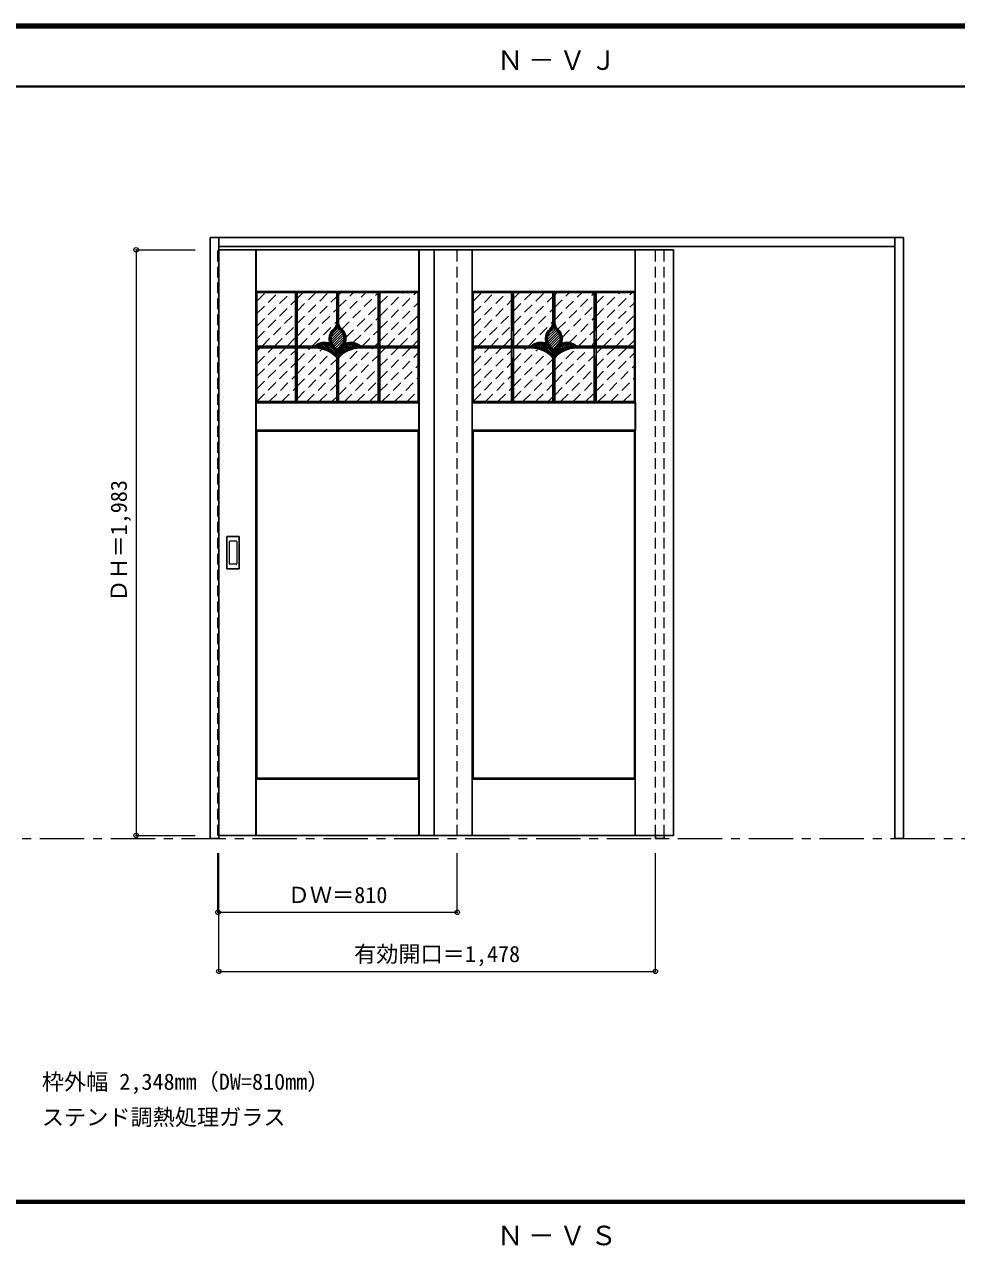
# Model space of a CAD drawing. Units: millimetres, scale not verified. Extents: x -6000 to 5700, y -4307 to 4260.
# Drawn here: x -1702 to 1454, y 40 to 4175 of the extents above; entities that cross this region are included whole.
import ezdxf
from ezdxf.enums import TextEntityAlignment as Align

# ---------------------------------------------------------------- set-up
doc = ezdxf.new("R2010")
doc.units = ezdxf.units.MM
doc.header["$LTSCALE"] = 30
doc.header["$PDMODE"] = 32
doc.header["$PDSIZE"] = 15
doc.linetypes.add('CHAIN1', pattern=[8, 5, -1, 1, -1])
doc.linetypes.add('DASHED1', pattern=[1.8, 1.2, -0.6])
for name, color, linetype, lineweight in [('0-1_通り芯', 7, 'CHAIN1', 18), ('0-2_扉', 3, 'Continuous', 25), ('0-3_仕上げ', 4, 'Continuous', 9), ('0-4_枠', 3, 'Continuous', 25), ('0-6_引手', 3, 'Continuous', 25), ('0-B_寸法', 7, 'Continuous', 9), ('0-C_ハッチ', 4, 'DASHED1', 9), ('F-1_枠', 6, 'Continuous', 40)]:
    doc.layers.add(name, color=color, linetype=linetype, lineweight=lineweight)
doc.layers.add('0-A_文字', color=7, linetype='Continuous')
doc.styles.add('ＭＳ ゴシック', font='')
doc.styles.get('ＭＳ ゴシック').set_extended_font_data('MS Gothic')

msp = doc.modelspace()

# ---------------------------------------------------------------- linework, layer by layer
at = {"layer": '0-1_通り芯'}
msp.add_line((-5490, 1418), (5690, 1418), dxfattribs=at)
at = {"layer": '0-2_扉', "color": 4, "linetype": 'DASHED1', "lineweight": 9}
for p, q in [((-1047, 3411.5), (-1044, 3411.5)), ((-1047, 1428.5), (-1047, 3411.5)), ((-237, 1428.5), (-237, 3411.5)), ((-1044, 1428.5), (-1047, 1428.5))]:
    msp.add_line(p, q, dxfattribs=at)
at = {"layer": '0-2_扉'}
for p, q in [((-1044, 3411.5), (495, 3411.5)), ((-315, 3411.5), (-315, 1428.5))]:
    msp.add_line(p, q, dxfattribs=at)
msp.add_lwpolyline([(-1044, 1428.5), (495, 1428.5), (495, 3411.5)], dxfattribs=at)
at = {"layer": '0-3_仕上げ', "color": 7, "lineweight": 18}
for p, q in [((-919, 1428.5), (-919, 3411.5)), ((-918, 3270.5), (-918, 3411.5)), ((-917, 3271.5), (-917, 3411.5)), ((-367, 3271.5), (-367, 3411.5)), ((-366, 3270.5), (-366, 3411.5)), ((-365, 1428.5), (-365, 3411.5)), ((-187, 1428.5), (-187, 3411.5)), ((-186, 3270.5), (-186, 3411.5)), ((-185, 3271.5), (-185, 3411.5)), ((365, 3271.5), (365, 3411.5)), ((366, 3270.5), (366, 3411.5)), ((367, 1428.5), (367, 3411.5)), ((-917, 3271.5), (-367, 3271.5)), ((-369, 3267.5), (-366, 3270.5)), ((-367, 3271.5), (-366, 3270.5)), ((-185, 3271.5), (365, 3271.5)), ((363, 3267.5), (366, 3270.5)), ((365, 3271.5), (366, 3270.5)), ((-918, 2894.5), (-915, 2897.5)), ((-186, 2894.5), (-183, 2897.5)), ((-918, 2894.5), (-917, 2893.5)), ((-918, 2894.5), (-918, 2800.5)), ((-917, 2801.5), (-917, 2893.5)), ((-917, 2893.5), (-367, 2893.5)), ((-367, 2801.5), (-367, 2893.5)), ((-366, 2894.5), (-366, 2800.5)), ((-186, 2894.5), (-185, 2893.5)), ((-186, 2894.5), (-186, 2800.5)), ((-185, 2801.5), (-185, 2893.5)), ((-185, 2893.5), (365, 2893.5)), ((365, 2801.5), (365, 2893.5)), ((366, 2894.5), (366, 2800.5)), ((-917, 2801.5), (-367, 2801.5)), ((-369, 2797.5), (-366, 2800.5)), ((-367, 2801.5), (-366, 2800.5)), ((-185, 2801.5), (365, 2801.5)), ((363, 2797.5), (366, 2800.5)), ((365, 2801.5), (366, 2800.5)), ((-918, 1619.5), (-915, 1622.5)), ((-918, 1619.5), (-917, 1618.5)), ((-918, 1428.5), (-918, 1619.5)), ((-917, 1618.5), (-367, 1618.5)), ((-917, 1428.5), (-917, 1618.5)), ((-367, 1428.5), (-367, 1618.5)), ((-366, 1428.5), (-366, 1619.5)), ((-186, 1619.5), (-183, 1622.5)), ((-186, 1619.5), (-185, 1618.5)), ((-186, 1428.5), (-186, 1619.5)), ((-185, 1618.5), (365, 1618.5)), ((-185, 1428.5), (-185, 1618.5)), ((365, 1428.5), (365, 1618.5)), ((366, 1428.5), (366, 1619.5))]:
    msp.add_line(p, q, dxfattribs=at)
at = {"layer": '0-3_仕上げ', "color": 3, "lineweight": 25}
for p, q in [((-915, 3267.5), (-369, 3267.5)), ((-915, 2897.5), (-915, 3267.5)), ((-785, 2897.5), (-785, 3267.5)), ((-779, 2897.5), (-779, 3267.5)), ((-645, 3162.82), (-645, 3267.5)), ((-639, 3162.82), (-639, 3267.5)), ((-505, 2897.5), (-505, 3267.5)), ((-499, 2897.5), (-499, 3267.5)), ((-369, 2897.5), (-369, 3267.5)), ((-183, 3267.5), (363, 3267.5)), ((-183, 2897.5), (-183, 3267.5)), ((-53, 2897.5), (-53, 3267.5)), ((-47, 2897.5), (-47, 3267.5)), ((87, 3162.82), (87, 3267.5)), ((93, 3162.82), (93, 3267.5)), ((227, 2897.5), (227, 3267.5)), ((233, 2897.5), (233, 3267.5)), ((363, 2897.5), (363, 3267.5)), ((-636.7, 3143.03), (-664.02, 3115.71)), ((-640.16, 3148.05), (-659.8, 3128.41)), ((95.3, 3143.03), (67.98, 3115.71)), ((91.84, 3148.05), (72.2, 3128.41)), ((-632.55, 3138.7), (-664.21, 3107.04)), ((-628.33, 3134.43), (-662.81, 3099.95)), ((-624.8, 3129.47), (-660.39, 3093.88)), ((-622.04, 3123.75), (-657.16, 3088.63)), ((-620.2, 3117.11), (-653.21, 3084.1)), ((-619.65, 3109.17), (-649.2, 3079.62)), ((99.45, 3138.7), (67.79, 3107.04)), ((103.67, 3134.43), (69.19, 3099.95)), ((107.2, 3129.47), (71.61, 3093.88)), ((109.96, 3123.75), (74.84, 3088.63)), ((111.8, 3117.11), (78.79, 3084.1)), ((112.35, 3109.17), (82.8, 3079.62)), ((-915, 3085.5), (-719.18, 3085.5)), ((-915, 3079.5), (-718, 3079.5)), ((-621.56, 3098.78), (-645.74, 3074.59)), ((-566.01, 3079.5), (-369, 3079.5)), ((-564.82, 3085.5), (-369, 3085.5)), ((-183, 3085.5), (12.82, 3085.5)), ((-183, 3079.5), (14, 3079.5)), ((110.44, 3098.78), (86.26, 3074.59)), ((165.99, 3079.5), (363, 3079.5)), ((167.18, 3085.5), (363, 3085.5)), ((-645, 2897.5), (-645, 3046.38)), ((-639, 2897.5), (-639, 3046.38)), ((87, 2897.5), (87, 3046.38)), ((93, 2897.5), (93, 3046.38)), ((-915, 2897.5), (-369, 2897.5)), ((-183, 2897.5), (363, 2897.5)), ((-915, 2797.5), (-369, 2797.5)), ((-915, 1622.5), (-915, 2797.5)), ((-369, 1622.5), (-369, 2797.5)), ((-183, 2797.5), (363, 2797.5)), ((-183, 1622.5), (-183, 2797.5)), ((363, 1622.5), (363, 2797.5)), ((-915, 1622.5), (-369, 1622.5)), ((-183, 1622.5), (363, 1622.5))]:
    msp.add_line(p, q, dxfattribs=at)
at = {"layer": '0-3_仕上げ', "color": 3, "linetype": 'CHAIN1', "lineweight": 25}
for p, q in [((-782, 2897.5), (-782, 3267.5)), ((-642, 3162.82), (-642, 3267.5)), ((-502, 2897.5), (-502, 3267.5)), ((-50, 2897.5), (-50, 3267.5)), ((90, 3162.82), (90, 3267.5)), ((230, 2897.5), (230, 3267.5)), ((-915, 3082.5), (-718, 3082.5)), ((-566, 3082.5), (-369, 3082.5)), ((-183, 3082.5), (14, 3082.5)), ((166, 3082.5), (363, 3082.5)), ((-642, 2897.5), (-642, 3052.39)), ((90, 2897.5), (90, 3052.39))]:
    msp.add_line(p, q, dxfattribs=at)
at = {"layer": '0-3_仕上げ', "color": 2, "lineweight": 35}
for p, q in [((-703.78, 3088.42), (-699.11, 3083.75)), ((-697.47, 3090.6), (-687.87, 3081)), ((-690.2, 3091.82), (-674.04, 3075.65)), ((-681.49, 3091.59), (-647.48, 3057.58)), ((-669.63, 3088.21), (-648.66, 3067.25)), ((-636.8, 3063.57), (-633.52, 3060.29)), ((-634.24, 3069.5), (-628.85, 3064.11)), ((-630.98, 3074.72), (-623.93, 3067.67)), ((-627.09, 3079.32), (-618.74, 3070.97)), ((-622.59, 3083.3), (-613.29, 3074.01)), ((-617.46, 3086.66), (-607.55, 3076.75)), ((-611.65, 3089.33), (-601.5, 3079.19)), ((-605.01, 3091.19), (-595.13, 3081.3)), ((-597.29, 3091.94), (-588.38, 3083.04)), ((-587.76, 3090.9), (-581.23, 3084.37)), ((28.22, 3088.42), (32.89, 3083.75)), ((34.53, 3090.6), (44.13, 3081)), ((41.8, 3091.82), (57.96, 3075.65)), ((50.51, 3091.59), (84.52, 3057.58)), ((62.37, 3088.21), (83.34, 3067.25)), ((95.2, 3063.57), (98.48, 3060.29)), ((97.76, 3069.5), (103.15, 3064.11)), ((101.02, 3074.72), (108.07, 3067.67)), ((104.91, 3079.32), (113.26, 3070.97)), ((109.41, 3083.3), (118.71, 3074.01)), ((114.54, 3086.66), (124.45, 3076.75)), ((120.35, 3089.33), (130.5, 3079.19)), ((126.99, 3091.19), (136.87, 3081.3)), ((134.71, 3091.94), (143.62, 3083.04)), ((144.24, 3090.9), (150.77, 3084.37))]:
    msp.add_line(p, q, dxfattribs=at)
at = {"layer": '0-3_仕上げ', "color": 7, "lineweight": 18}
for points in [[(-917, 3271.5), (-918, 3270.5), (-915, 3267.5)], [(-185, 3271.5), (-186, 3270.5), (-183, 3267.5)], [(-369, 2897.5), (-366, 2894.5), (-367, 2893.5)], [(363, 2897.5), (366, 2894.5), (365, 2893.5)], [(-917, 2801.5), (-918, 2800.5), (-915, 2797.5)], [(-185, 2801.5), (-186, 2800.5), (-183, 2797.5)], [(-369, 1622.5), (-366, 1619.5), (-367, 1618.5)], [(363, 1622.5), (366, 1619.5), (365, 1618.5)]]:
    msp.add_lwpolyline(points, dxfattribs=at)
at = {"layer": '0-3_仕上げ', "color": 3, "lineweight": 25}
for centre, radius, start, end in [((-676.74, 3167.06), 32, 311.16277, 353.05604), ((-676.74, 3167.06), 38, 311.16277, 336.10603), ((-607.26, 3167.06), 38, 203.89397, 228.83723), ((-607.26, 3167.06), 32, 186.94396, 228.83723), ((55.26, 3167.06), 32, 311.16277, 353.05604), ((55.26, 3167.06), 38, 311.16277, 336.10603), ((124.74, 3167.06), 38, 203.89397, 228.83723), ((124.74, 3167.06), 32, 186.94396, 228.83723), ((-627.38, 3110.59), 43, 131.16277, 203.35991), ((-627.38, 3110.59), 37, 131.16277, 225.52075), ((-656.62, 3110.59), 37, 314.47925, 48.83723), ((-656.62, 3110.59), 43, 336.64009, 48.83723), ((104.62, 3110.59), 43, 131.16277, 203.35991), ((104.62, 3110.59), 37, 131.16277, 225.52075), ((75.38, 3110.59), 37, 314.47925, 48.83723), ((75.38, 3110.59), 43, 336.64009, 48.83723), ((-686.93, 3049.94), 48, 65.27067, 132.2051), ((-717.99, 2982.5), 97, 41.19177, 90.00377), ((-686.93, 3049.94), 42, 7.55844, 122.98693), ((-717.99, 2982.5), 103, 45.10773, 85.43764), ((-686.93, 3049.94), 48, 20.5908, 45.52075), ((-597.07, 3049.94), 48, 134.47925, 159.4092), ((-566.01, 2982.5), 97, 90, 138.80823), ((-597.07, 3049.94), 42, 57.01307, 172.44156), ((-566.01, 2982.5), 103, 94.56236, 134.89227), ((-597.07, 3049.94), 48, 47.7949, 114.72933), ((45.07, 3049.94), 48, 65.27067, 132.2051), ((14.01, 2982.5), 97, 41.19177, 90.00377), ((45.07, 3049.94), 42, 7.55844, 122.98693), ((14.01, 2982.5), 103, 45.10773, 85.43764), ((45.07, 3049.94), 48, 20.5908, 45.52075), ((134.93, 3049.94), 48, 134.47925, 159.4092), ((165.99, 2982.5), 97, 90, 138.80823), ((134.93, 3049.94), 42, 57.01307, 172.44156), ((165.99, 2982.5), 103, 94.56236, 134.89227), ((134.93, 3049.94), 48, 47.7949, 114.72933)]:
    msp.add_arc(centre, radius, start, end, dxfattribs=at)
at = {"layer": '0-3_仕上げ', "color": 3, "linetype": 'CHAIN1', "lineweight": 25}
for centre, radius, start, end in [((-676.74, 3167.06), 35, 311.16277, 353.05604), ((-607.26, 3167.06), 35, 186.94396, 228.83723), ((55.26, 3167.06), 35, 311.16277, 353.05604), ((124.74, 3167.06), 35, 186.94396, 228.83723), ((-627.38, 3110.59), 40, 131.16277, 225.52075), ((-656.62, 3110.59), 40, 314.47925, 48.83723), ((104.62, 3110.59), 40, 131.16277, 225.52075), ((75.38, 3110.59), 40, 314.47925, 48.83723), ((-686.93, 3049.94), 45, 3.11365, 133.65902), ((-717.99, 2982.5), 100, 40.5416, 90.00377), ((-597.07, 3049.94), 45, 46.34098, 176.88635), ((-566.01, 2982.5), 100, 89.99623, 139.4584), ((45.07, 3049.94), 45, 3.11365, 133.65902), ((14.01, 2982.5), 100, 40.5416, 90.00377), ((134.93, 3049.94), 45, 46.34098, 176.88635), ((165.99, 2982.5), 100, 89.99623, 139.4584)]:
    msp.add_arc(centre, radius, start, end, dxfattribs=at)
at = {"layer": '0-4_枠'}
for p, q in [((-1074, 3453), (1274, 3453)), ((-1044, 1418), (-1044, 3453)), ((1244, 1418), (1244, 3453)), ((1274, 1418), (1274, 3453)), ((-1044, 3423), (1244, 3423)), ((434, 1428.5), (434, 1418)), ((434, 1418), (464, 1418)), ((464, 1428.5), (464, 1418)), ((1274, 1418), (1244, 1418))]:
    msp.add_line(p, q, dxfattribs=at)
at = {"layer": '0-4_枠', "color": 4, "linetype": 'DASHED1', "lineweight": 9}
for p, q in [((434, 1428.5), (434, 3423)), ((464, 1428.5), (464, 3423))]:
    msp.add_line(p, q, dxfattribs=at)
at = {"layer": '0-4_枠'}
msp.add_lwpolyline([(-1044, 1418), (-1074, 1418), (-1074, 3453)], dxfattribs=at)
at = {"layer": '0-6_引手'}
for p, q in [((-976.5, 2441), (-1015.5, 2441)), ((-1017, 2332.5), (-1017, 2439.5)), ((-975, 2439.5), (-975, 2332.5)), ((-976.5, 2331), (-1015.5, 2331))]:
    msp.add_line(p, q, dxfattribs=at)
at = {"layer": '0-6_引手', "color": 7, "lineweight": 18}
for p, q in [((-1008.5, 2348.5), (-1008.5, 2423.5)), ((-985, 2425), (-1007, 2425)), ((-983.5, 2423.5), (-983.5, 2348.5)), ((-985, 2347), (-1007, 2347))]:
    msp.add_line(p, q, dxfattribs=at)
at = {"layer": '0-6_引手'}
for centre, start, end in [((-1015.5, 2439.5), 90, 180), ((-976.5, 2439.5), 0, 90), ((-1015.5, 2332.5), 180, 270), ((-976.5, 2332.5), 270, 0)]:
    msp.add_arc(centre, 1.5, start, end, dxfattribs=at)
at = {"layer": '0-6_引手', "color": 7, "lineweight": 18}
for centre, start, end in [((-1007, 2423.5), 90, 180), ((-985, 2423.5), 0, 90), ((-1007, 2348.5), 180, 270), ((-985, 2348.5), 270, 0)]:
    msp.add_arc(centre, 1.5, start, end, dxfattribs=at)
at = {"layer": '0-B_寸法', "color": 4}
for p, q in [((-1324, 3411.5), (-1324, 1428.5)), ((-1324, 3411.5), (-1124, 3411.5)), ((-1324, 1428.5), (-1124, 1428.5)), ((-1047, 1168), (-1047, 1368)), ((-1044, 968), (-1044, 1368)), ((-237, 1168), (-237, 1368)), ((434, 968), (434, 1368)), ((-237, 1168), (-1047, 1168)), ((-1044, 968), (434, 968))]:
    msp.add_line(p, q, dxfattribs=at)
at = {"layer": '0-B_寸法'}
for p in [(-1324, 3411.5), (-1324, 1428.5), (-1047, 1168), (-237, 1168), (-1044, 968), (434, 968)]:
    msp.add_point(p, dxfattribs=at)
at = {"layer": '0-C_ハッチ'}
for p, q in [((-915, 3153.13), (-800.63, 3267.5)), ((-915, 3195.55), (-843.05, 3267.5)), ((-915, 3237.98), (-885.48, 3267.5)), ((-779, 3161.85), (-673.35, 3267.5)), ((-779, 3204.27), (-715.77, 3267.5)), ((-779, 3246.7), (-758.2, 3267.5)), ((-639, 3174.57), (-546.07, 3267.5)), ((-639, 3216.99), (-588.49, 3267.5)), ((-639, 3259.42), (-630.92, 3267.5)), ((-499, 3144.86), (-376.36, 3267.5)), ((-499, 3187.29), (-418.79, 3267.5)), ((-499, 3229.71), (-461.21, 3267.5)), ((-183, 3153.13), (-68.63, 3267.5)), ((-183, 3195.55), (-111.05, 3267.5)), ((-183, 3237.98), (-153.48, 3267.5)), ((-47, 3161.85), (58.65, 3267.5)), ((-47, 3204.27), (16.23, 3267.5)), ((-47, 3246.7), (-26.2, 3267.5)), ((93, 3174.57), (185.93, 3267.5)), ((93, 3216.99), (143.51, 3267.5)), ((93, 3259.42), (101.08, 3267.5)), ((233, 3144.86), (355.64, 3267.5)), ((233, 3187.29), (313.21, 3267.5)), ((233, 3229.71), (270.79, 3267.5)), ((-915, 3110.7), (-785, 3240.7)), ((-779, 3119.42), (-645, 3253.42)), ((-628.24, 3142.9), (-505, 3266.14)), ((-499, 3102.44), (-369, 3232.44)), ((-183, 3110.7), (-53, 3240.7)), ((-47, 3119.42), (87, 3253.42)), ((103.76, 3142.9), (227, 3266.14)), ((233, 3102.44), (363, 3232.44)), ((-897.77, 3085.5), (-785, 3198.27)), ((-770.49, 3085.5), (-645, 3210.99)), ((-613.84, 3114.88), (-505, 3223.71)), ((-473.51, 3085.5), (-369, 3190.01)), ((-165.77, 3085.5), (-53, 3198.27)), ((-38.49, 3085.5), (87, 3210.99)), ((118.16, 3114.88), (227, 3223.71)), ((258.49, 3085.5), (363, 3190.01)), ((-855.35, 3085.5), (-785, 3155.85)), ((-728.07, 3085.5), (-645, 3168.57)), ((-589.02, 3097.27), (-505, 3181.29)), ((-431.08, 3085.5), (-369, 3147.58)), ((-123.35, 3085.5), (-53, 3155.85)), ((3.93, 3085.5), (87, 3168.57)), ((142.98, 3097.27), (227, 3181.29)), ((300.92, 3085.5), (363, 3147.58)), ((-812.92, 3085.5), (-785, 3113.42)), ((-674.76, 3096.38), (-669.45, 3101.69)), ((-558.36, 3085.5), (-505, 3138.86)), ((-388.66, 3085.5), (-369, 3105.16)), ((-80.92, 3085.5), (-53, 3113.42)), ((57.24, 3096.38), (62.55, 3101.69)), ((173.64, 3085.5), (227, 3138.86)), ((343.34, 3085.5), (363, 3105.16)), ((-915, 2983.42), (-818.92, 3079.5)), ((-915, 3025.85), (-861.35, 3079.5)), ((-915, 3068.27), (-903.77, 3079.5)), ((-915, 2940.99), (-785, 3070.99)), ((-779, 3034.57), (-734.07, 3079.5)), ((-779, 3076.99), (-776.49, 3079.5)), ((-779, 2992.14), (-694.52, 3076.62)), ((-779, 2949.71), (-664.98, 3063.73)), ((-639, 2962.44), (-521.94, 3079.5)), ((-639, 3004.86), (-564.36, 3079.5)), ((-515.94, 3085.5), (-505, 3096.44)), ((-499, 2975.16), (-394.66, 3079.5)), ((-499, 3017.58), (-437.08, 3079.5)), ((-499, 3060.01), (-479.51, 3079.5)), ((-499, 2932.73), (-369, 3062.73)), ((-183, 2983.42), (-86.92, 3079.5)), ((-183, 3025.85), (-129.35, 3079.5)), ((-183, 3068.27), (-171.77, 3079.5)), ((-183, 2940.99), (-53, 3070.99)), ((-47, 3034.57), (-2.07, 3079.5)), ((-47, 3076.99), (-44.49, 3079.5)), ((-47, 2992.14), (37.48, 3076.62)), ((-47, 2949.71), (67.02, 3063.73)), ((93, 2962.44), (210.06, 3079.5)), ((93, 3004.86), (167.64, 3079.5)), ((216.06, 3085.5), (227, 3096.44)), ((233, 2975.16), (337.34, 3079.5)), ((233, 3017.58), (294.92, 3079.5)), ((233, 3060.01), (252.49, 3079.5)), ((233, 2932.73), (363, 3062.73)), ((-915, 2898.57), (-785, 3028.57)), ((-779, 2907.29), (-645, 3041.29)), ((-639, 2920.01), (-505, 3054.01)), ((-491.8, 2897.5), (-369, 3020.3)), ((-183, 2898.57), (-53, 3028.57)), ((-47, 2907.29), (87, 3041.29)), ((93, 2920.01), (227, 3054.01)), ((240.2, 2897.5), (363, 3020.3)), ((-873.64, 2897.5), (-785, 2986.14)), ((-746.36, 2897.5), (-645, 2998.86)), ((-619.08, 2897.5), (-505, 3011.58)), ((-449.38, 2897.5), (-369, 2977.88)), ((-141.64, 2897.5), (-53, 2986.14)), ((-14.36, 2897.5), (87, 2998.86)), ((112.92, 2897.5), (227, 3011.58)), ((282.62, 2897.5), (363, 2977.88)), ((-831.21, 2897.5), (-785, 2943.71)), ((-703.94, 2897.5), (-645, 2956.44)), ((-576.66, 2897.5), (-505, 2969.16)), ((-99.21, 2897.5), (-53, 2943.71)), ((28.06, 2897.5), (87, 2956.44)), ((155.34, 2897.5), (227, 2969.16)), ((-788.79, 2897.5), (-785, 2901.29)), ((-661.51, 2897.5), (-645, 2914.01)), ((-534.23, 2897.5), (-505, 2926.73)), ((-406.95, 2897.5), (-369, 2935.45)), ((-56.79, 2897.5), (-53, 2901.29)), ((70.49, 2897.5), (87, 2914.01)), ((197.77, 2897.5), (227, 2926.73)), ((325.05, 2897.5), (363, 2935.45))]:
    msp.add_line(p, q, dxfattribs=at)
at = {"layer": 'F-1_枠'}
for p, q in [((-6000, 4175), (5700, 4175)), ((-6000, 4170), (5700, 4170)), ((-6000, 4165), (5700, 4165)), ((-6000, 3965), (5700, 3965)), ((-6000, 190.5), (5700, 190.5)), ((-6000, 187.5), (5700, 187.5)), ((-6000, 184.5), (5700, 184.5))]:
    msp.add_line(p, q, dxfattribs=at)

# ---------------------------------------------------------------- texts
at = {"layer": '0-A_文字', "style": 'ＭＳ ゴシック'}
for s, p in [('枠外幅 2,348mm（DW=810mm）', (-1643.33, 550.5)), ('ステンド調熱処理ガラス', (-1643.33, 430.5))]:
    msp.add_text(s, height=54.99, dxfattribs=at).set_placement(p, align=Align.BOTTOM_LEFT)
at = {"layer": '0-A_文字', "char_height": 65.98, "attachment_point": 7, "style": 'ＭＳ ゴシック'}
for s, insert in [('\\T1.17;Ｎ－ＶＪ', (-102.5, 4020)), ('\\T1.17;Ｎ－ＶＳ', (-102.5, 39.5))]:
    msp.add_mtext(s, dxfattribs=dict(at, insert=insert))
at = {"layer": '0-B_寸法', "style": 'ＭＳ ゴシック'}
msp.add_text('ＤＨ＝1,983', height=54.99, rotation=90, dxfattribs=at).set_placement((-1339, 2219.75), align=Align.BOTTOM_LEFT)
for s, p in [('ＤＷ＝810', (-810.75, 1183)), ('有効開口＝1,478', (-586.25, 983))]:
    msp.add_text(s, height=54.99, dxfattribs=at).set_placement(p, align=Align.BOTTOM_LEFT)

doc.saveas('drawing.dxf')
